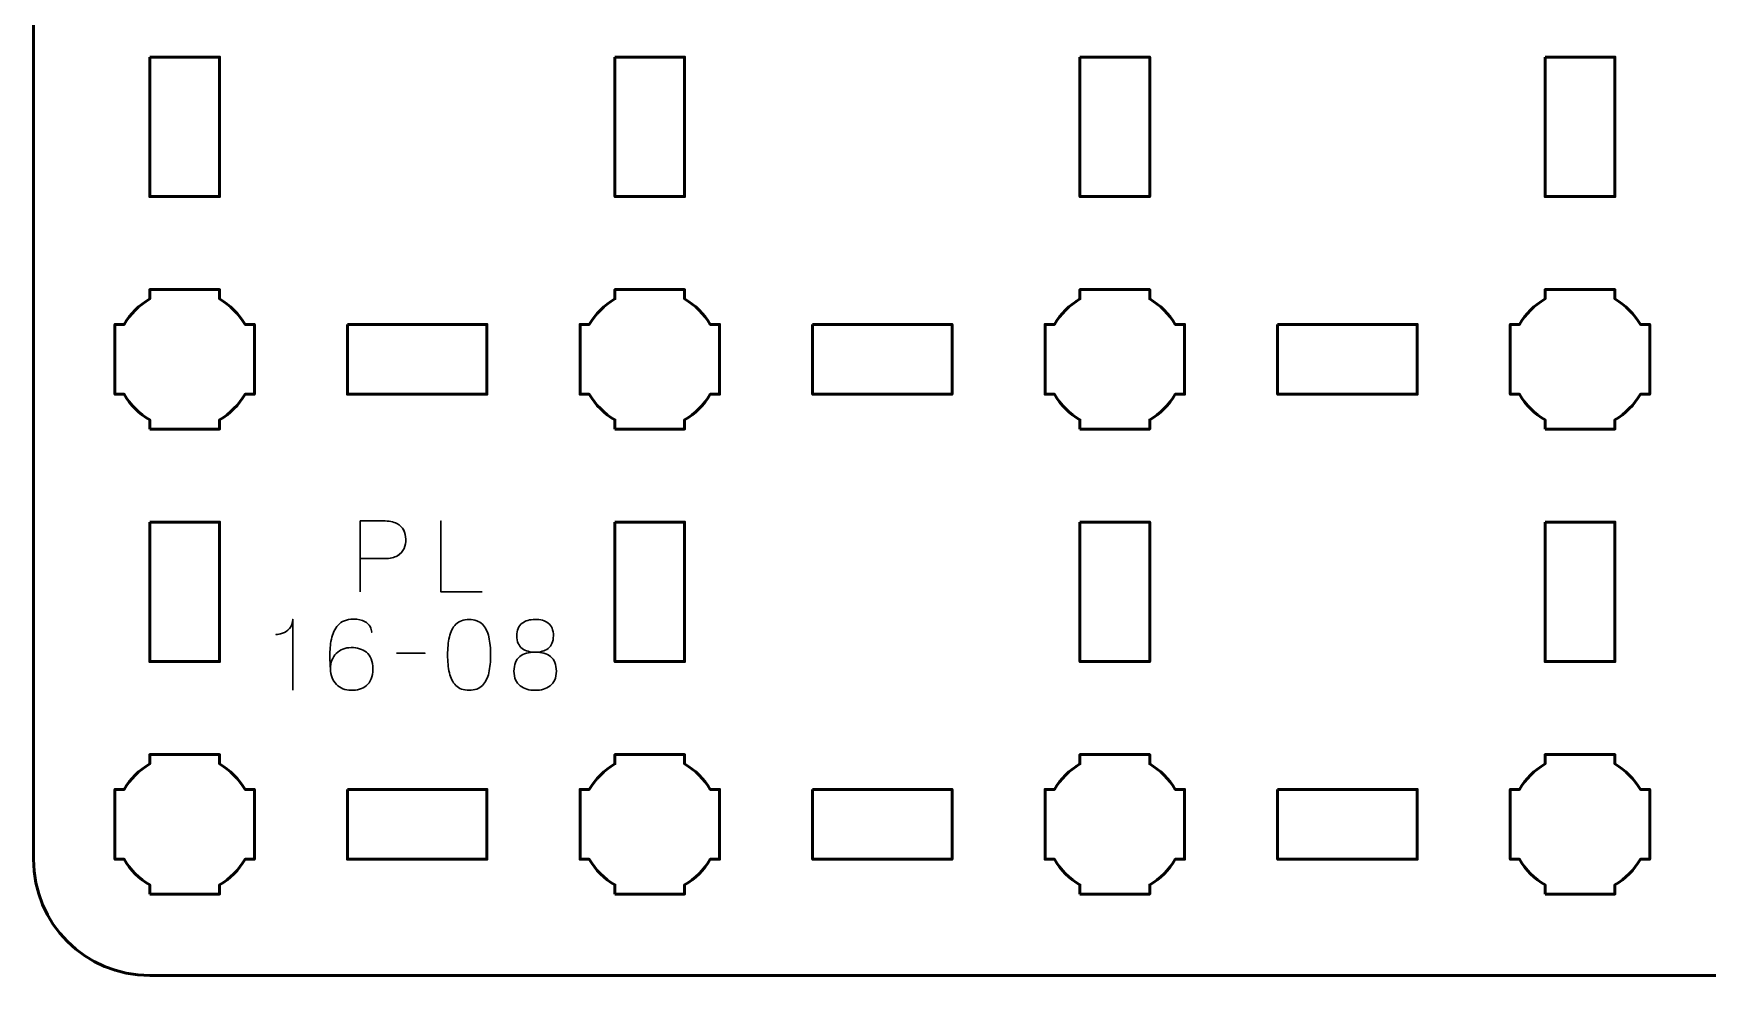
# Model space of a CAD drawing. Header units: centimetres. Extents: x -15.7 to 15.7, y -7.7 to 7.7.
# Drawn here: x -15.65 to -8.45, y -7.65 to -3.6 of the extents above; entities that cross this region are included whole.
import ezdxf

# ---------------------------------------------------------------- set-up
doc = ezdxf.new("R2010")
doc.units = ezdxf.units.CM
doc.header["$MEASUREMENT"] = 0
doc.layers.add('Layer 1', color=7, linetype='Continuous')

msp = doc.modelspace()

# ---------------------------------------------------------------- linework, layer by layer
at = {"layer": 'Layer 1', "lineweight": 53}
for points, knots in [([(-15.14993, 7.65004), (-15.14993, 7.65004), (15.14994, 7.65004), (15.14994, 7.65004), (15.14994, 7.65004), (15.42708, 7.65004), (15.65004, 7.42694), (15.65004, 7.14994), (15.65004, 7.14994), (15.65004, 7.14994), (15.65004, -7.14994), (15.65004, -7.14994), (15.65004, -7.14994), (15.65004, -7.42708), (15.42708, -7.65004), (15.14994, -7.65004), (15.14994, -7.65004), (15.14994, -7.65004), (-15.14993, -7.65004), (-15.14993, -7.65004), (-15.14993, -7.65004), (-15.42693, -7.65004), (-15.65003, -7.42708), (-15.65003, -7.14994), (-15.65003, -7.14994), (-15.65003, -7.14994), (-15.65003, 7.14994), (-15.65003, 7.14994), (-15.65003, 7.14994), (-15.65003, 7.42694), (-15.42693, 7.65004), (-15.14993, 7.65004)], [0, 0, 0, 0, 0.125, 0.125, 0.125, 0.125, 0.25, 0.25, 0.25, 0.25, 0.375, 0.375, 0.375, 0.375, 0.5, 0.5, 0.5, 0.5, 0.625, 0.625, 0.625, 0.625, 0.75, 0.75, 0.75, 0.75, 0.875, 0.875, 0.875, 0.875, 1, 1, 1, 1]), ([(-15.14993, -3.70002), (-15.14993, -3.70002), (-14.84993, -3.70002), (-14.84993, -3.70002), (-14.84993, -3.70002), (-14.84993, -3.70002), (-14.84993, -4.30003), (-14.84993, -4.30003), (-14.84993, -4.30003), (-14.84993, -4.30003), (-15.14993, -4.30003), (-15.14993, -4.30003), (-15.14993, -4.30003), (-15.14993, -4.30003), (-15.14993, -3.70002), (-15.14993, -3.70002)], [0, 0, 0, 0, 0.25, 0.25, 0.25, 0.25, 0.5, 0.5, 0.5, 0.5, 0.75, 0.75, 0.75, 0.75, 1, 1, 1, 1]), ([(-13.15, -3.70002), (-13.15, -3.70002), (-12.85, -3.70002), (-12.85, -3.70002), (-12.85, -3.70002), (-12.85, -3.70002), (-12.85, -4.30003), (-12.85, -4.30003), (-12.85, -4.30003), (-12.85, -4.30003), (-13.15, -4.30003), (-13.15, -4.30003), (-13.15, -4.30003), (-13.15, -4.30003), (-13.15, -3.70002), (-13.15, -3.70002)], [0, 0, 0, 0, 0.25, 0.25, 0.25, 0.25, 0.5, 0.5, 0.5, 0.5, 0.75, 0.75, 0.75, 0.75, 1, 1, 1, 1]), ([(-11.15007, -3.70002), (-11.15007, -3.70002), (-10.85006, -3.70002), (-10.85006, -3.70002), (-10.85006, -3.70002), (-10.85006, -3.70002), (-10.85006, -4.30003), (-10.85006, -4.30003), (-10.85006, -4.30003), (-10.85006, -4.30003), (-11.15007, -4.30003), (-11.15007, -4.30003), (-11.15007, -4.30003), (-11.15007, -4.30003), (-11.15007, -3.70002), (-11.15007, -3.70002)], [0, 0, 0, 0, 0.25, 0.25, 0.25, 0.25, 0.5, 0.5, 0.5, 0.5, 0.75, 0.75, 0.75, 0.75, 1, 1, 1, 1]), ([(-9.14996, -3.70002), (-9.14996, -3.70002), (-8.84995, -3.70002), (-8.84995, -3.70002), (-8.84995, -3.70002), (-8.84995, -3.70002), (-8.84995, -4.30003), (-8.84995, -4.30003), (-8.84995, -4.30003), (-8.84995, -4.30003), (-9.14996, -4.30003), (-9.14996, -4.30003), (-9.14996, -4.30003), (-9.14996, -4.30003), (-9.14996, -3.70002), (-9.14996, -3.70002)], [0, 0, 0, 0, 0.25, 0.25, 0.25, 0.25, 0.5, 0.5, 0.5, 0.5, 0.75, 0.75, 0.75, 0.75, 1, 1, 1, 1]), ([(-15.14993, -5.29994), (-15.14993, -5.29994), (-15.14993, -5.25983), (-15.14993, -5.25983), (-15.14993, -5.25983), (-15.19554, -5.23351), (-15.23347, -5.19548), (-15.25979, -5.15001), (-15.25979, -5.15001), (-15.25979, -5.15001), (-15.3, -5.15001), (-15.3, -5.15001), (-15.3, -5.15001), (-15.3, -5.15001), (-15.3, -4.99994), (-15.3, -4.99994), (-15.3, -4.99994), (-15.3, -4.99994), (-15.3, -4.85001), (-15.3, -4.85001), (-15.3, -4.85001), (-15.3, -4.85001), (-15.25979, -4.85001), (-15.25979, -4.85001), (-15.25979, -4.85001), (-15.23347, -4.80439), (-15.19554, -4.7665), (-15.14993, -4.74019), (-15.14993, -4.74019), (-15.14993, -4.74019), (-15.14993, -4.69993), (-15.14993, -4.69993), (-15.14993, -4.69993), (-15.14993, -4.69993), (-15, -4.69993), (-15, -4.69993), (-15, -4.69993), (-15, -4.69993), (-14.84993, -4.69993), (-14.84993, -4.69993), (-14.84993, -4.69993), (-14.84993, -4.69993), (-14.84993, -4.74019), (-14.84993, -4.74019), (-14.84993, -4.74019), (-14.80446, -4.7665), (-14.76643, -4.80439), (-14.74011, -4.85001), (-14.74011, -4.85001), (-14.74011, -4.85001), (-14.7, -4.85001), (-14.7, -4.85001), (-14.7, -4.85001), (-14.7, -4.85001), (-14.7, -4.99994), (-14.7, -4.99994), (-14.7, -4.99994), (-14.7, -4.99994), (-14.7, -5.15001), (-14.7, -5.15001), (-14.7, -5.15001), (-14.7, -5.15001), (-14.74011, -5.15001), (-14.74011, -5.15001), (-14.74011, -5.15001), (-14.76643, -5.19548), (-14.80446, -5.23351), (-14.84993, -5.25983), (-14.84993, -5.25983), (-14.84993, -5.25983), (-14.84993, -5.29994), (-14.84993, -5.29994), (-14.84993, -5.29994), (-14.84993, -5.29994), (-15, -5.29994), (-15, -5.29994), (-15, -5.29994), (-15, -5.29994), (-15.14993, -5.29994), (-15.14993, -5.29994)], [0, 0, 0, 0, 0.05, 0.05, 0.05, 0.05, 0.1, 0.1, 0.1, 0.1, 0.15, 0.15, 0.15, 0.15, 0.2, 0.2, 0.2, 0.2, 0.25, 0.25, 0.25, 0.25, 0.3, 0.3, 0.3, 0.3, 0.35, 0.35, 0.35, 0.35, 0.4, 0.4, 0.4, 0.4, 0.45, 0.45, 0.45, 0.45, 0.5, 0.5, 0.5, 0.5, 0.55, 0.55, 0.55, 0.55, 0.6, 0.6, 0.6, 0.6, 0.65, 0.65, 0.65, 0.65, 0.7, 0.7, 0.7, 0.7, 0.75, 0.75, 0.75, 0.75, 0.8, 0.8, 0.8, 0.8, 0.85, 0.85, 0.85, 0.85, 0.9, 0.9, 0.9, 0.9, 0.95, 0.95, 0.95, 0.95, 1, 1, 1, 1]), ([(-13.15, -5.29994), (-13.15, -5.29994), (-13.15, -5.25983), (-13.15, -5.25983), (-13.15, -5.25983), (-13.19547, -5.23351), (-13.2335, -5.19548), (-13.25982, -5.15001), (-13.25982, -5.15001), (-13.25982, -5.15001), (-13.29993, -5.15001), (-13.29993, -5.15001), (-13.29993, -5.15001), (-13.29993, -5.15001), (-13.29993, -4.99994), (-13.29993, -4.99994), (-13.29993, -4.99994), (-13.29993, -4.99994), (-13.29993, -4.85001), (-13.29993, -4.85001), (-13.29993, -4.85001), (-13.29993, -4.85001), (-13.25982, -4.85001), (-13.25982, -4.85001), (-13.25982, -4.85001), (-13.2335, -4.80439), (-13.19547, -4.7665), (-13.15, -4.74019), (-13.15, -4.74019), (-13.15, -4.74019), (-13.15, -4.69993), (-13.15, -4.69993), (-13.15, -4.69993), (-13.15, -4.69993), (-12.99993, -4.69993), (-12.99993, -4.69993), (-12.99993, -4.69993), (-12.99993, -4.69993), (-12.85, -4.69993), (-12.85, -4.69993), (-12.85, -4.69993), (-12.85, -4.69993), (-12.85, -4.74019), (-12.85, -4.74019), (-12.85, -4.74019), (-12.80452, -4.7665), (-12.76649, -4.80439), (-12.74018, -4.85001), (-12.74018, -4.85001), (-12.74018, -4.85001), (-12.69992, -4.85001), (-12.69992, -4.85001), (-12.69992, -4.85001), (-12.69992, -4.85001), (-12.69992, -4.99994), (-12.69992, -4.99994), (-12.69992, -4.99994), (-12.69992, -4.99994), (-12.69992, -5.15001), (-12.69992, -5.15001), (-12.69992, -5.15001), (-12.69992, -5.15001), (-12.74018, -5.15001), (-12.74018, -5.15001), (-12.74018, -5.15001), (-12.76649, -5.19548), (-12.80452, -5.23351), (-12.85, -5.25983), (-12.85, -5.25983), (-12.85, -5.25983), (-12.85, -5.29994), (-12.85, -5.29994), (-12.85, -5.29994), (-12.85, -5.29994), (-12.99993, -5.29994), (-12.99993, -5.29994), (-12.99993, -5.29994), (-12.99993, -5.29994), (-13.15, -5.29994), (-13.15, -5.29994)], [0, 0, 0, 0, 0.05, 0.05, 0.05, 0.05, 0.1, 0.1, 0.1, 0.1, 0.15, 0.15, 0.15, 0.15, 0.2, 0.2, 0.2, 0.2, 0.25, 0.25, 0.25, 0.25, 0.3, 0.3, 0.3, 0.3, 0.35, 0.35, 0.35, 0.35, 0.4, 0.4, 0.4, 0.4, 0.45, 0.45, 0.45, 0.45, 0.5, 0.5, 0.5, 0.5, 0.55, 0.55, 0.55, 0.55, 0.6, 0.6, 0.6, 0.6, 0.65, 0.65, 0.65, 0.65, 0.7, 0.7, 0.7, 0.7, 0.75, 0.75, 0.75, 0.75, 0.8, 0.8, 0.8, 0.8, 0.85, 0.85, 0.85, 0.85, 0.9, 0.9, 0.9, 0.9, 0.95, 0.95, 0.95, 0.95, 1, 1, 1, 1]), ([(-11.15007, -5.29994), (-11.15007, -5.29994), (-11.15007, -5.25983), (-11.15007, -5.25983), (-11.15007, -5.25983), (-11.19554, -5.23351), (-11.23343, -5.19548), (-11.25989, -5.15001), (-11.25989, -5.15001), (-11.25989, -5.15001), (-11.3, -5.15001), (-11.3, -5.15001), (-11.3, -5.15001), (-11.3, -5.15001), (-11.3, -4.99994), (-11.3, -4.99994), (-11.3, -4.99994), (-11.3, -4.99994), (-11.3, -4.85001), (-11.3, -4.85001), (-11.3, -4.85001), (-11.3, -4.85001), (-11.25989, -4.85001), (-11.25989, -4.85001), (-11.25989, -4.85001), (-11.23343, -4.80439), (-11.19554, -4.7665), (-11.15007, -4.74019), (-11.15007, -4.74019), (-11.15007, -4.74019), (-11.15007, -4.69993), (-11.15007, -4.69993), (-11.15007, -4.69993), (-11.15007, -4.69993), (-10.99999, -4.69993), (-10.99999, -4.69993), (-10.99999, -4.69993), (-10.99999, -4.69993), (-10.85006, -4.69993), (-10.85006, -4.69993), (-10.85006, -4.69993), (-10.85006, -4.69993), (-10.85006, -4.74019), (-10.85006, -4.74019), (-10.85006, -4.74019), (-10.80445, -4.7665), (-10.76653, -4.80439), (-10.74021, -4.85001), (-10.74021, -4.85001), (-10.74021, -4.85001), (-10.69999, -4.85001), (-10.69999, -4.85001), (-10.69999, -4.85001), (-10.69999, -4.85001), (-10.69999, -4.99994), (-10.69999, -4.99994), (-10.69999, -4.99994), (-10.69999, -4.99994), (-10.69999, -5.15001), (-10.69999, -5.15001), (-10.69999, -5.15001), (-10.69999, -5.15001), (-10.74021, -5.15001), (-10.74021, -5.15001), (-10.74021, -5.15001), (-10.76653, -5.19548), (-10.80445, -5.23351), (-10.85006, -5.25983), (-10.85006, -5.25983), (-10.85006, -5.25983), (-10.85006, -5.29994), (-10.85006, -5.29994), (-10.85006, -5.29994), (-10.85006, -5.29994), (-10.99999, -5.29994), (-10.99999, -5.29994), (-10.99999, -5.29994), (-10.99999, -5.29994), (-11.15007, -5.29994), (-11.15007, -5.29994)], [0, 0, 0, 0, 0.05, 0.05, 0.05, 0.05, 0.1, 0.1, 0.1, 0.1, 0.15, 0.15, 0.15, 0.15, 0.2, 0.2, 0.2, 0.2, 0.25, 0.25, 0.25, 0.25, 0.3, 0.3, 0.3, 0.3, 0.35, 0.35, 0.35, 0.35, 0.4, 0.4, 0.4, 0.4, 0.45, 0.45, 0.45, 0.45, 0.5, 0.5, 0.5, 0.5, 0.55, 0.55, 0.55, 0.55, 0.6, 0.6, 0.6, 0.6, 0.65, 0.65, 0.65, 0.65, 0.7, 0.7, 0.7, 0.7, 0.75, 0.75, 0.75, 0.75, 0.8, 0.8, 0.8, 0.8, 0.85, 0.85, 0.85, 0.85, 0.9, 0.9, 0.9, 0.9, 0.95, 0.95, 0.95, 0.95, 1, 1, 1, 1]), ([(-9.14996, -5.29994), (-9.14996, -5.29994), (-9.14996, -5.25983), (-9.14996, -5.25983), (-9.14996, -5.25983), (-9.19557, -5.23351), (-9.23346, -5.19548), (-9.25978, -5.15001), (-9.25978, -5.15001), (-9.25978, -5.15001), (-9.30003, -5.15001), (-9.30003, -5.15001), (-9.30003, -5.15001), (-9.30003, -5.15001), (-9.30003, -4.99994), (-9.30003, -4.99994), (-9.30003, -4.99994), (-9.30003, -4.99994), (-9.30003, -4.85001), (-9.30003, -4.85001), (-9.30003, -4.85001), (-9.30003, -4.85001), (-9.25978, -4.85001), (-9.25978, -4.85001), (-9.25978, -4.85001), (-9.23346, -4.80439), (-9.19557, -4.7665), (-9.14996, -4.74019), (-9.14996, -4.74019), (-9.14996, -4.74019), (-9.14996, -4.69993), (-9.14996, -4.69993), (-9.14996, -4.69993), (-9.14996, -4.69993), (-9.00003, -4.69993), (-9.00003, -4.69993), (-9.00003, -4.69993), (-9.00003, -4.69993), (-8.84995, -4.69993), (-8.84995, -4.69993), (-8.84995, -4.69993), (-8.84995, -4.69993), (-8.84995, -4.74019), (-8.84995, -4.74019), (-8.84995, -4.74019), (-8.80448, -4.7665), (-8.76645, -4.80439), (-8.74013, -4.85001), (-8.74013, -4.85001), (-8.74013, -4.85001), (-8.70002, -4.85001), (-8.70002, -4.85001), (-8.70002, -4.85001), (-8.70002, -4.85001), (-8.70002, -4.99994), (-8.70002, -4.99994), (-8.70002, -4.99994), (-8.70002, -4.99994), (-8.70002, -5.15001), (-8.70002, -5.15001), (-8.70002, -5.15001), (-8.70002, -5.15001), (-8.74013, -5.15001), (-8.74013, -5.15001), (-8.74013, -5.15001), (-8.76645, -5.19548), (-8.80448, -5.23351), (-8.84995, -5.25983), (-8.84995, -5.25983), (-8.84995, -5.25983), (-8.84995, -5.29994), (-8.84995, -5.29994), (-8.84995, -5.29994), (-8.84995, -5.29994), (-9.00003, -5.29994), (-9.00003, -5.29994), (-9.00003, -5.29994), (-9.00003, -5.29994), (-9.14996, -5.29994), (-9.14996, -5.29994)], [0, 0, 0, 0, 0.05, 0.05, 0.05, 0.05, 0.1, 0.1, 0.1, 0.1, 0.15, 0.15, 0.15, 0.15, 0.2, 0.2, 0.2, 0.2, 0.25, 0.25, 0.25, 0.25, 0.3, 0.3, 0.3, 0.3, 0.35, 0.35, 0.35, 0.35, 0.4, 0.4, 0.4, 0.4, 0.45, 0.45, 0.45, 0.45, 0.5, 0.5, 0.5, 0.5, 0.55, 0.55, 0.55, 0.55, 0.6, 0.6, 0.6, 0.6, 0.65, 0.65, 0.65, 0.65, 0.7, 0.7, 0.7, 0.7, 0.75, 0.75, 0.75, 0.75, 0.8, 0.8, 0.8, 0.8, 0.85, 0.85, 0.85, 0.85, 0.9, 0.9, 0.9, 0.9, 0.95, 0.95, 0.95, 0.95, 1, 1, 1, 1]), ([(-14.29998, -4.85001), (-14.29998, -4.85001), (-13.69998, -4.85001), (-13.69998, -4.85001), (-13.69998, -4.85001), (-13.69998, -4.85001), (-13.69998, -5.15001), (-13.69998, -5.15001), (-13.69998, -5.15001), (-13.69998, -5.15001), (-14.29998, -5.15001), (-14.29998, -5.15001), (-14.29998, -5.15001), (-14.29998, -5.15001), (-14.29998, -4.85001), (-14.29998, -4.85001)], [0, 0, 0, 0, 0.25, 0.25, 0.25, 0.25, 0.5, 0.5, 0.5, 0.5, 0.75, 0.75, 0.75, 0.75, 1, 1, 1, 1]), ([(-12.30002, -4.85001), (-12.30002, -4.85001), (-11.70001, -4.85001), (-11.70001, -4.85001), (-11.70001, -4.85001), (-11.70001, -4.85001), (-11.70001, -5.15001), (-11.70001, -5.15001), (-11.70001, -5.15001), (-11.70001, -5.15001), (-12.30002, -5.15001), (-12.30002, -5.15001), (-12.30002, -5.15001), (-12.30002, -5.15001), (-12.30002, -4.85001), (-12.30002, -4.85001)], [0, 0, 0, 0, 0.25, 0.25, 0.25, 0.25, 0.5, 0.5, 0.5, 0.5, 0.75, 0.75, 0.75, 0.75, 1, 1, 1, 1]), ([(-10.29994, -4.85001), (-10.29994, -4.85001), (-9.69994, -4.85001), (-9.69994, -4.85001), (-9.69994, -4.85001), (-9.69994, -4.85001), (-9.69994, -5.15001), (-9.69994, -5.15001), (-9.69994, -5.15001), (-9.69994, -5.15001), (-10.29994, -5.15001), (-10.29994, -5.15001), (-10.29994, -5.15001), (-10.29994, -5.15001), (-10.29994, -4.85001), (-10.29994, -4.85001)], [0, 0, 0, 0, 0.25, 0.25, 0.25, 0.25, 0.5, 0.5, 0.5, 0.5, 0.75, 0.75, 0.75, 0.75, 1, 1, 1, 1]), ([(-15.14993, -5.69999), (-15.14993, -5.69999), (-14.84993, -5.69999), (-14.84993, -5.69999), (-14.84993, -5.69999), (-14.84993, -5.69999), (-14.84993, -6.29999), (-14.84993, -6.29999), (-14.84993, -6.29999), (-14.84993, -6.29999), (-15.14993, -6.29999), (-15.14993, -6.29999), (-15.14993, -6.29999), (-15.14993, -6.29999), (-15.14993, -5.69999), (-15.14993, -5.69999)], [0, 0, 0, 0, 0.25, 0.25, 0.25, 0.25, 0.5, 0.5, 0.5, 0.5, 0.75, 0.75, 0.75, 0.75, 1, 1, 1, 1]), ([(-13.15, -5.69999), (-13.15, -5.69999), (-12.85, -5.69999), (-12.85, -5.69999), (-12.85, -5.69999), (-12.85, -5.69999), (-12.85, -6.29999), (-12.85, -6.29999), (-12.85, -6.29999), (-12.85, -6.29999), (-13.15, -6.29999), (-13.15, -6.29999), (-13.15, -6.29999), (-13.15, -6.29999), (-13.15, -5.69999), (-13.15, -5.69999)], [0, 0, 0, 0, 0.25, 0.25, 0.25, 0.25, 0.5, 0.5, 0.5, 0.5, 0.75, 0.75, 0.75, 0.75, 1, 1, 1, 1]), ([(-11.15007, -5.69999), (-11.15007, -5.69999), (-10.85006, -5.69999), (-10.85006, -5.69999), (-10.85006, -5.69999), (-10.85006, -5.69999), (-10.85006, -6.29999), (-10.85006, -6.29999), (-10.85006, -6.29999), (-10.85006, -6.29999), (-11.15007, -6.29999), (-11.15007, -6.29999), (-11.15007, -6.29999), (-11.15007, -6.29999), (-11.15007, -5.69999), (-11.15007, -5.69999)], [0, 0, 0, 0, 0.25, 0.25, 0.25, 0.25, 0.5, 0.5, 0.5, 0.5, 0.75, 0.75, 0.75, 0.75, 1, 1, 1, 1]), ([(-9.14996, -5.69999), (-9.14996, -5.69999), (-8.84995, -5.69999), (-8.84995, -5.69999), (-8.84995, -5.69999), (-8.84995, -5.69999), (-8.84995, -6.29999), (-8.84995, -6.29999), (-8.84995, -6.29999), (-8.84995, -6.29999), (-9.14996, -6.29999), (-9.14996, -6.29999), (-9.14996, -6.29999), (-9.14996, -6.29999), (-9.14996, -5.69999), (-9.14996, -5.69999)], [0, 0, 0, 0, 0.25, 0.25, 0.25, 0.25, 0.5, 0.5, 0.5, 0.5, 0.75, 0.75, 0.75, 0.75, 1, 1, 1, 1]), ([(-15.14993, -7.30001), (-15.14993, -7.30001), (-15.14993, -7.2598), (-15.14993, -7.2598), (-15.14993, -7.2598), (-15.19554, -7.23344), (-15.23347, -7.19556), (-15.25979, -7.14994), (-15.25979, -7.14994), (-15.25979, -7.14994), (-15.3, -7.14994), (-15.3, -7.14994), (-15.3, -7.14994), (-15.3, -7.14994), (-15.3, -7.00001), (-15.3, -7.00001), (-15.3, -7.00001), (-15.3, -7.00001), (-15.3, -6.84994), (-15.3, -6.84994), (-15.3, -6.84994), (-15.3, -6.84994), (-15.25979, -6.84994), (-15.25979, -6.84994), (-15.25979, -6.84994), (-15.23347, -6.80447), (-15.19554, -6.76644), (-15.14993, -6.74012), (-15.14993, -6.74012), (-15.14993, -6.74012), (-15.14993, -6.70001), (-15.14993, -6.70001), (-15.14993, -6.70001), (-15.14993, -6.70001), (-15, -6.70001), (-15, -6.70001), (-15, -6.70001), (-15, -6.70001), (-14.84993, -6.70001), (-14.84993, -6.70001), (-14.84993, -6.70001), (-14.84993, -6.70001), (-14.84993, -6.74012), (-14.84993, -6.74012), (-14.84993, -6.74012), (-14.80446, -6.76644), (-14.76643, -6.80447), (-14.74011, -6.84994), (-14.74011, -6.84994), (-14.74011, -6.84994), (-14.7, -6.84994), (-14.7, -6.84994), (-14.7, -6.84994), (-14.7, -6.84994), (-14.7, -7.00001), (-14.7, -7.00001), (-14.7, -7.00001), (-14.7, -7.00001), (-14.7, -7.14994), (-14.7, -7.14994), (-14.7, -7.14994), (-14.7, -7.14994), (-14.74011, -7.14994), (-14.74011, -7.14994), (-14.74011, -7.14994), (-14.76643, -7.19556), (-14.80446, -7.23344), (-14.84993, -7.2598), (-14.84993, -7.2598), (-14.84993, -7.2598), (-14.84993, -7.30001), (-14.84993, -7.30001), (-14.84993, -7.30001), (-14.84993, -7.30001), (-15, -7.30001), (-15, -7.30001), (-15, -7.30001), (-15, -7.30001), (-15.14993, -7.30001), (-15.14993, -7.30001)], [0, 0, 0, 0, 0.05, 0.05, 0.05, 0.05, 0.1, 0.1, 0.1, 0.1, 0.15, 0.15, 0.15, 0.15, 0.2, 0.2, 0.2, 0.2, 0.25, 0.25, 0.25, 0.25, 0.3, 0.3, 0.3, 0.3, 0.35, 0.35, 0.35, 0.35, 0.4, 0.4, 0.4, 0.4, 0.45, 0.45, 0.45, 0.45, 0.5, 0.5, 0.5, 0.5, 0.55, 0.55, 0.55, 0.55, 0.6, 0.6, 0.6, 0.6, 0.65, 0.65, 0.65, 0.65, 0.7, 0.7, 0.7, 0.7, 0.75, 0.75, 0.75, 0.75, 0.8, 0.8, 0.8, 0.8, 0.85, 0.85, 0.85, 0.85, 0.9, 0.9, 0.9, 0.9, 0.95, 0.95, 0.95, 0.95, 1, 1, 1, 1]), ([(-13.15, -7.30001), (-13.15, -7.30001), (-13.15, -7.2598), (-13.15, -7.2598), (-13.15, -7.2598), (-13.19547, -7.23344), (-13.2335, -7.19556), (-13.25982, -7.14994), (-13.25982, -7.14994), (-13.25982, -7.14994), (-13.29993, -7.14994), (-13.29993, -7.14994), (-13.29993, -7.14994), (-13.29993, -7.14994), (-13.29993, -7.00001), (-13.29993, -7.00001), (-13.29993, -7.00001), (-13.29993, -7.00001), (-13.29993, -6.84994), (-13.29993, -6.84994), (-13.29993, -6.84994), (-13.29993, -6.84994), (-13.25982, -6.84994), (-13.25982, -6.84994), (-13.25982, -6.84994), (-13.2335, -6.80447), (-13.19547, -6.76644), (-13.15, -6.74012), (-13.15, -6.74012), (-13.15, -6.74012), (-13.15, -6.70001), (-13.15, -6.70001), (-13.15, -6.70001), (-13.15, -6.70001), (-12.99993, -6.70001), (-12.99993, -6.70001), (-12.99993, -6.70001), (-12.99993, -6.70001), (-12.85, -6.70001), (-12.85, -6.70001), (-12.85, -6.70001), (-12.85, -6.70001), (-12.85, -6.74012), (-12.85, -6.74012), (-12.85, -6.74012), (-12.80452, -6.76644), (-12.76649, -6.80447), (-12.74018, -6.84994), (-12.74018, -6.84994), (-12.74018, -6.84994), (-12.69992, -6.84994), (-12.69992, -6.84994), (-12.69992, -6.84994), (-12.69992, -6.84994), (-12.69992, -7.00001), (-12.69992, -7.00001), (-12.69992, -7.00001), (-12.69992, -7.00001), (-12.69992, -7.14994), (-12.69992, -7.14994), (-12.69992, -7.14994), (-12.69992, -7.14994), (-12.74018, -7.14994), (-12.74018, -7.14994), (-12.74018, -7.14994), (-12.76649, -7.19556), (-12.80452, -7.23344), (-12.85, -7.2598), (-12.85, -7.2598), (-12.85, -7.2598), (-12.85, -7.30001), (-12.85, -7.30001), (-12.85, -7.30001), (-12.85, -7.30001), (-12.99993, -7.30001), (-12.99993, -7.30001), (-12.99993, -7.30001), (-12.99993, -7.30001), (-13.15, -7.30001), (-13.15, -7.30001)], [0, 0, 0, 0, 0.05, 0.05, 0.05, 0.05, 0.1, 0.1, 0.1, 0.1, 0.15, 0.15, 0.15, 0.15, 0.2, 0.2, 0.2, 0.2, 0.25, 0.25, 0.25, 0.25, 0.3, 0.3, 0.3, 0.3, 0.35, 0.35, 0.35, 0.35, 0.4, 0.4, 0.4, 0.4, 0.45, 0.45, 0.45, 0.45, 0.5, 0.5, 0.5, 0.5, 0.55, 0.55, 0.55, 0.55, 0.6, 0.6, 0.6, 0.6, 0.65, 0.65, 0.65, 0.65, 0.7, 0.7, 0.7, 0.7, 0.75, 0.75, 0.75, 0.75, 0.8, 0.8, 0.8, 0.8, 0.85, 0.85, 0.85, 0.85, 0.9, 0.9, 0.9, 0.9, 0.95, 0.95, 0.95, 0.95, 1, 1, 1, 1]), ([(-11.15007, -7.30001), (-11.15007, -7.30001), (-11.15007, -7.2598), (-11.15007, -7.2598), (-11.15007, -7.2598), (-11.19554, -7.23344), (-11.23343, -7.19556), (-11.25989, -7.14994), (-11.25989, -7.14994), (-11.25989, -7.14994), (-11.3, -7.14994), (-11.3, -7.14994), (-11.3, -7.14994), (-11.3, -7.14994), (-11.3, -7.00001), (-11.3, -7.00001), (-11.3, -7.00001), (-11.3, -7.00001), (-11.3, -6.84994), (-11.3, -6.84994), (-11.3, -6.84994), (-11.3, -6.84994), (-11.25989, -6.84994), (-11.25989, -6.84994), (-11.25989, -6.84994), (-11.23343, -6.80447), (-11.19554, -6.76644), (-11.15007, -6.74012), (-11.15007, -6.74012), (-11.15007, -6.74012), (-11.15007, -6.70001), (-11.15007, -6.70001), (-11.15007, -6.70001), (-11.15007, -6.70001), (-10.99999, -6.70001), (-10.99999, -6.70001), (-10.99999, -6.70001), (-10.99999, -6.70001), (-10.85006, -6.70001), (-10.85006, -6.70001), (-10.85006, -6.70001), (-10.85006, -6.70001), (-10.85006, -6.74012), (-10.85006, -6.74012), (-10.85006, -6.74012), (-10.80445, -6.76644), (-10.76653, -6.80447), (-10.74021, -6.84994), (-10.74021, -6.84994), (-10.74021, -6.84994), (-10.69999, -6.84994), (-10.69999, -6.84994), (-10.69999, -6.84994), (-10.69999, -6.84994), (-10.69999, -7.00001), (-10.69999, -7.00001), (-10.69999, -7.00001), (-10.69999, -7.00001), (-10.69999, -7.14994), (-10.69999, -7.14994), (-10.69999, -7.14994), (-10.69999, -7.14994), (-10.74021, -7.14994), (-10.74021, -7.14994), (-10.74021, -7.14994), (-10.76653, -7.19556), (-10.80445, -7.23344), (-10.85006, -7.2598), (-10.85006, -7.2598), (-10.85006, -7.2598), (-10.85006, -7.30001), (-10.85006, -7.30001), (-10.85006, -7.30001), (-10.85006, -7.30001), (-10.99999, -7.30001), (-10.99999, -7.30001), (-10.99999, -7.30001), (-10.99999, -7.30001), (-11.15007, -7.30001), (-11.15007, -7.30001)], [0, 0, 0, 0, 0.05, 0.05, 0.05, 0.05, 0.1, 0.1, 0.1, 0.1, 0.15, 0.15, 0.15, 0.15, 0.2, 0.2, 0.2, 0.2, 0.25, 0.25, 0.25, 0.25, 0.3, 0.3, 0.3, 0.3, 0.35, 0.35, 0.35, 0.35, 0.4, 0.4, 0.4, 0.4, 0.45, 0.45, 0.45, 0.45, 0.5, 0.5, 0.5, 0.5, 0.55, 0.55, 0.55, 0.55, 0.6, 0.6, 0.6, 0.6, 0.65, 0.65, 0.65, 0.65, 0.7, 0.7, 0.7, 0.7, 0.75, 0.75, 0.75, 0.75, 0.8, 0.8, 0.8, 0.8, 0.85, 0.85, 0.85, 0.85, 0.9, 0.9, 0.9, 0.9, 0.95, 0.95, 0.95, 0.95, 1, 1, 1, 1]), ([(-9.14996, -7.30001), (-9.14996, -7.30001), (-9.14996, -7.2598), (-9.14996, -7.2598), (-9.14996, -7.2598), (-9.19557, -7.23344), (-9.23346, -7.19556), (-9.25978, -7.14994), (-9.25978, -7.14994), (-9.25978, -7.14994), (-9.30003, -7.14994), (-9.30003, -7.14994), (-9.30003, -7.14994), (-9.30003, -7.14994), (-9.30003, -7.00001), (-9.30003, -7.00001), (-9.30003, -7.00001), (-9.30003, -7.00001), (-9.30003, -6.84994), (-9.30003, -6.84994), (-9.30003, -6.84994), (-9.30003, -6.84994), (-9.25978, -6.84994), (-9.25978, -6.84994), (-9.25978, -6.84994), (-9.23346, -6.80447), (-9.19557, -6.76644), (-9.14996, -6.74012), (-9.14996, -6.74012), (-9.14996, -6.74012), (-9.14996, -6.70001), (-9.14996, -6.70001), (-9.14996, -6.70001), (-9.14996, -6.70001), (-9.00003, -6.70001), (-9.00003, -6.70001), (-9.00003, -6.70001), (-9.00003, -6.70001), (-8.84995, -6.70001), (-8.84995, -6.70001), (-8.84995, -6.70001), (-8.84995, -6.70001), (-8.84995, -6.74012), (-8.84995, -6.74012), (-8.84995, -6.74012), (-8.80448, -6.76644), (-8.76645, -6.80447), (-8.74013, -6.84994), (-8.74013, -6.84994), (-8.74013, -6.84994), (-8.70002, -6.84994), (-8.70002, -6.84994), (-8.70002, -6.84994), (-8.70002, -6.84994), (-8.70002, -7.00001), (-8.70002, -7.00001), (-8.70002, -7.00001), (-8.70002, -7.00001), (-8.70002, -7.14994), (-8.70002, -7.14994), (-8.70002, -7.14994), (-8.70002, -7.14994), (-8.74013, -7.14994), (-8.74013, -7.14994), (-8.74013, -7.14994), (-8.76645, -7.19556), (-8.80448, -7.23344), (-8.84995, -7.2598), (-8.84995, -7.2598), (-8.84995, -7.2598), (-8.84995, -7.30001), (-8.84995, -7.30001), (-8.84995, -7.30001), (-8.84995, -7.30001), (-9.00003, -7.30001), (-9.00003, -7.30001), (-9.00003, -7.30001), (-9.00003, -7.30001), (-9.14996, -7.30001), (-9.14996, -7.30001)], [0, 0, 0, 0, 0.05, 0.05, 0.05, 0.05, 0.1, 0.1, 0.1, 0.1, 0.15, 0.15, 0.15, 0.15, 0.2, 0.2, 0.2, 0.2, 0.25, 0.25, 0.25, 0.25, 0.3, 0.3, 0.3, 0.3, 0.35, 0.35, 0.35, 0.35, 0.4, 0.4, 0.4, 0.4, 0.45, 0.45, 0.45, 0.45, 0.5, 0.5, 0.5, 0.5, 0.55, 0.55, 0.55, 0.55, 0.6, 0.6, 0.6, 0.6, 0.65, 0.65, 0.65, 0.65, 0.7, 0.7, 0.7, 0.7, 0.75, 0.75, 0.75, 0.75, 0.8, 0.8, 0.8, 0.8, 0.85, 0.85, 0.85, 0.85, 0.9, 0.9, 0.9, 0.9, 0.95, 0.95, 0.95, 0.95, 1, 1, 1, 1]), ([(-14.29998, -6.84994), (-14.29998, -6.84994), (-13.69998, -6.84994), (-13.69998, -6.84994), (-13.69998, -6.84994), (-13.69998, -6.84994), (-13.69998, -7.14994), (-13.69998, -7.14994), (-13.69998, -7.14994), (-13.69998, -7.14994), (-14.29998, -7.14994), (-14.29998, -7.14994), (-14.29998, -7.14994), (-14.29998, -7.14994), (-14.29998, -6.84994), (-14.29998, -6.84994)], [0, 0, 0, 0, 0.25, 0.25, 0.25, 0.25, 0.5, 0.5, 0.5, 0.5, 0.75, 0.75, 0.75, 0.75, 1, 1, 1, 1]), ([(-12.30002, -6.84994), (-12.30002, -6.84994), (-11.70001, -6.84994), (-11.70001, -6.84994), (-11.70001, -6.84994), (-11.70001, -6.84994), (-11.70001, -7.14994), (-11.70001, -7.14994), (-11.70001, -7.14994), (-11.70001, -7.14994), (-12.30002, -7.14994), (-12.30002, -7.14994), (-12.30002, -7.14994), (-12.30002, -7.14994), (-12.30002, -6.84994), (-12.30002, -6.84994)], [0, 0, 0, 0, 0.25, 0.25, 0.25, 0.25, 0.5, 0.5, 0.5, 0.5, 0.75, 0.75, 0.75, 0.75, 1, 1, 1, 1]), ([(-10.29994, -6.84994), (-10.29994, -6.84994), (-9.69994, -6.84994), (-9.69994, -6.84994), (-9.69994, -6.84994), (-9.69994, -6.84994), (-9.69994, -7.14994), (-9.69994, -7.14994), (-9.69994, -7.14994), (-9.69994, -7.14994), (-10.29994, -7.14994), (-10.29994, -7.14994), (-10.29994, -7.14994), (-10.29994, -7.14994), (-10.29994, -6.84994), (-10.29994, -6.84994)], [0, 0, 0, 0, 0.25, 0.25, 0.25, 0.25, 0.5, 0.5, 0.5, 0.5, 0.75, 0.75, 0.75, 0.75, 1, 1, 1, 1])]:
    msp.add_open_spline(points, degree=3, knots=knots, dxfattribs=at)
at = {"layer": 'Layer 1', "color": 40, "lineweight": 30}
for points, knots in [([(-14.24456, -5.99999), (-14.24456, -5.99999), (-14.24456, -5.69473), (-14.24456, -5.69473), (-14.24456, -5.69473), (-14.24456, -5.69473), (-14.14727, -5.69473), (-14.14727, -5.69473), (-14.14727, -5.69473), (-14.12165, -5.69501), (-14.10165, -5.69875), (-14.08747, -5.70592), (-14.08747, -5.70592), (-14.07357, -5.71322), (-14.06376, -5.72271), (-14.05812, -5.73456), (-14.05812, -5.73456), (-14.05262, -5.74641), (-14.04958, -5.75922), (-14.04902, -5.77301), (-14.04902, -5.77301), (-14.04835, -5.78705), (-14.05068, -5.80042), (-14.05618, -5.81312), (-14.05618, -5.81312), (-14.06172, -5.82579), (-14.07121, -5.83627), (-14.08444, -5.84438), (-14.08444, -5.84438), (-14.09795, -5.85253), (-14.11615, -5.85666), (-14.13929, -5.85694), (-14.13929, -5.85694), (-14.13929, -5.85694), (-14.24456, -5.85694), (-14.24456, -5.85694), (-14.24456, -5.85694), (-14.24456, -5.85694), (-14.13929, -5.85694), (-14.13929, -5.85694), (-14.13929, -5.85694), (-14.11654, -5.85666), (-14.09851, -5.85253), (-14.085, -5.84438), (-14.085, -5.84438), (-14.07163, -5.83627), (-14.0621, -5.82579), (-14.05646, -5.81312), (-14.05646, -5.81312), (-14.05096, -5.80042), (-14.04849, -5.78705), (-14.04902, -5.77301), (-14.04902, -5.77301), (-14.04958, -5.75922), (-14.05262, -5.74641), (-14.05826, -5.73456), (-14.05826, -5.73456), (-14.06405, -5.72271), (-14.07396, -5.71322), (-14.08789, -5.70592), (-14.08789, -5.70592), (-14.10207, -5.69875), (-14.12194, -5.69501), (-14.14727, -5.69473), (-14.14727, -5.69473), (-14.14727, -5.69473), (-14.24456, -5.69473), (-14.24456, -5.69473), (-14.24456, -5.69473), (-14.24456, -5.69473), (-14.24456, -5.99999), (-14.24456, -5.99999)], [0, 0, 0, 0, 0.0555556, 0.0555556, 0.0555556, 0.0555556, 0.1111111, 0.1111111, 0.1111111, 0.1111111, 0.1666667, 0.1666667, 0.1666667, 0.1666667, 0.2222222, 0.2222222, 0.2222222, 0.2222222, 0.2777778, 0.2777778, 0.2777778, 0.2777778, 0.3333333, 0.3333333, 0.3333333, 0.3333333, 0.3888889, 0.3888889, 0.3888889, 0.3888889, 0.4444444, 0.4444444, 0.4444444, 0.4444444, 0.5, 0.5, 0.5, 0.5, 0.5555556, 0.5555556, 0.5555556, 0.5555556, 0.6111111, 0.6111111, 0.6111111, 0.6111111, 0.6666667, 0.6666667, 0.6666667, 0.6666667, 0.7222222, 0.7222222, 0.7222222, 0.7222222, 0.7777778, 0.7777778, 0.7777778, 0.7777778, 0.8333333, 0.8333333, 0.8333333, 0.8333333, 0.8888889, 0.8888889, 0.8888889, 0.8888889, 0.9444444, 0.9444444, 0.9444444, 0.9444444, 1, 1, 1, 1]), ([(-13.71995, -5.99999), (-13.71995, -5.99999), (-13.89813, -5.99999), (-13.89813, -5.99999), (-13.89813, -5.99999), (-13.89813, -5.99999), (-13.89813, -5.69473), (-13.89813, -5.69473), (-13.89813, -5.69473), (-13.89813, -5.69473), (-13.89813, -5.99999), (-13.89813, -5.99999), (-13.89813, -5.99999), (-13.89813, -5.99999), (-13.71995, -5.99999), (-13.71995, -5.99999)], [0, 0, 0, 0, 0.25, 0.25, 0.25, 0.25, 0.5, 0.5, 0.5, 0.5, 0.75, 0.75, 0.75, 0.75, 1, 1, 1, 1]), ([(-14.53546, -6.42332), (-14.53546, -6.42332), (-14.53546, -6.11807), (-14.53546, -6.11807), (-14.53546, -6.11807), (-14.53603, -6.13532), (-14.54058, -6.14865), (-14.5494, -6.15804), (-14.5494, -6.15804), (-14.55822, -6.16756), (-14.56827, -6.17416), (-14.57931, -6.1779), (-14.57931, -6.1779), (-14.5906, -6.18174), (-14.59995, -6.18382), (-14.60739, -6.18407), (-14.60739, -6.18407), (-14.59995, -6.18382), (-14.5906, -6.18174), (-14.57931, -6.1779), (-14.57931, -6.1779), (-14.56827, -6.17416), (-14.55822, -6.16756), (-14.5494, -6.15804), (-14.5494, -6.15804), (-14.54058, -6.14865), (-14.53603, -6.13532), (-14.53546, -6.11807), (-14.53546, -6.11807), (-14.53546, -6.11807), (-14.53546, -6.42332), (-14.53546, -6.42332)], [0, 0, 0, 0, 0.125, 0.125, 0.125, 0.125, 0.25, 0.25, 0.25, 0.25, 0.375, 0.375, 0.375, 0.375, 0.5, 0.5, 0.5, 0.5, 0.625, 0.625, 0.625, 0.625, 0.75, 0.75, 0.75, 0.75, 0.875, 0.875, 0.875, 0.875, 1, 1, 1, 1]), ([(-14.37343, -6.33139), (-14.37301, -6.3037), (-14.36447, -6.28151), (-14.34778, -6.26496), (-14.34778, -6.26496), (-14.33124, -6.24845), (-14.3099, -6.24002), (-14.28372, -6.23963), (-14.28372, -6.23963), (-14.25751, -6.23921), (-14.23546, -6.24595), (-14.21782, -6.26002), (-14.21782, -6.26002), (-14.20032, -6.27406), (-14.19126, -6.29791), (-14.19055, -6.33139), (-14.19055, -6.33139), (-14.19126, -6.36515), (-14.20032, -6.389), (-14.21782, -6.40304), (-14.21782, -6.40304), (-14.23546, -6.41697), (-14.25751, -6.42371), (-14.28372, -6.42332), (-14.28372, -6.42332), (-14.3099, -6.42304), (-14.33096, -6.41461), (-14.34711, -6.3981), (-14.34711, -6.3981), (-14.36348, -6.38156), (-14.3723, -6.35937), (-14.37343, -6.33139), (-14.37343, -6.33139), (-14.37438, -6.31707), (-14.37495, -6.29819), (-14.37534, -6.27477), (-14.37534, -6.27477), (-14.3759, -6.25145), (-14.37382, -6.22778), (-14.36916, -6.20379), (-14.36916, -6.20379), (-14.36461, -6.1798), (-14.35509, -6.15955), (-14.34048, -6.14301), (-14.34048, -6.14301), (-14.32602, -6.1265), (-14.30411, -6.11792), (-14.27476, -6.11725), (-14.27476, -6.11725), (-14.25366, -6.11768), (-14.2374, -6.12096), (-14.22611, -6.12717), (-14.22611, -6.12717), (-14.21482, -6.13352), (-14.2071, -6.14096), (-14.20269, -6.1495), (-14.20269, -6.1495), (-14.19842, -6.15818), (-14.19591, -6.16618), (-14.19524, -6.17359), (-14.19524, -6.17359), (-14.19591, -6.16618), (-14.19842, -6.15818), (-14.20269, -6.1495), (-14.20269, -6.1495), (-14.2071, -6.14096), (-14.21482, -6.13352), (-14.22611, -6.12717), (-14.22611, -6.12717), (-14.2374, -6.12096), (-14.25366, -6.11768), (-14.27476, -6.11725), (-14.27476, -6.11725), (-14.30411, -6.11792), (-14.32602, -6.1265), (-14.34048, -6.14301), (-14.34048, -6.14301), (-14.35509, -6.15955), (-14.36461, -6.1798), (-14.36916, -6.20379), (-14.36916, -6.20379), (-14.37382, -6.22778), (-14.3759, -6.25145), (-14.37534, -6.27477), (-14.37534, -6.27477), (-14.37495, -6.29819), (-14.37438, -6.31707), (-14.37343, -6.33139), (-14.37343, -6.33139), (-14.3723, -6.35937), (-14.36348, -6.38156), (-14.34711, -6.3981), (-14.34711, -6.3981), (-14.33096, -6.41461), (-14.3099, -6.42304), (-14.28372, -6.42332), (-14.28372, -6.42332), (-14.25751, -6.42371), (-14.23546, -6.41697), (-14.21782, -6.40304), (-14.21782, -6.40304), (-14.20032, -6.389), (-14.19126, -6.36515), (-14.19055, -6.33139), (-14.19055, -6.33139), (-14.19126, -6.29791), (-14.20032, -6.27406), (-14.21782, -6.26002), (-14.21782, -6.26002), (-14.23546, -6.24595), (-14.25751, -6.23921), (-14.28372, -6.23963), (-14.28372, -6.23963), (-14.3099, -6.24002), (-14.33124, -6.24845), (-14.34778, -6.26496), (-14.34778, -6.26496), (-14.36447, -6.28151), (-14.37301, -6.3037), (-14.37343, -6.33139)], [0, 0, 0, 0, 0.0333333, 0.0333333, 0.0333333, 0.0333333, 0.0666667, 0.0666667, 0.0666667, 0.0666667, 0.1, 0.1, 0.1, 0.1, 0.1333333, 0.1333333, 0.1333333, 0.1333333, 0.1666667, 0.1666667, 0.1666667, 0.1666667, 0.2, 0.2, 0.2, 0.2, 0.2333333, 0.2333333, 0.2333333, 0.2333333, 0.2666667, 0.2666667, 0.2666667, 0.2666667, 0.3, 0.3, 0.3, 0.3, 0.3333333, 0.3333333, 0.3333333, 0.3333333, 0.3666667, 0.3666667, 0.3666667, 0.3666667, 0.4, 0.4, 0.4, 0.4, 0.4333333, 0.4333333, 0.4333333, 0.4333333, 0.4666667, 0.4666667, 0.4666667, 0.4666667, 0.5, 0.5, 0.5, 0.5, 0.5333333, 0.5333333, 0.5333333, 0.5333333, 0.5666667, 0.5666667, 0.5666667, 0.5666667, 0.6, 0.6, 0.6, 0.6, 0.6333333, 0.6333333, 0.6333333, 0.6333333, 0.6666667, 0.6666667, 0.6666667, 0.6666667, 0.7, 0.7, 0.7, 0.7, 0.7333333, 0.7333333, 0.7333333, 0.7333333, 0.7666667, 0.7666667, 0.7666667, 0.7666667, 0.8, 0.8, 0.8, 0.8, 0.8333333, 0.8333333, 0.8333333, 0.8333333, 0.8666667, 0.8666667, 0.8666667, 0.8666667, 0.9, 0.9, 0.9, 0.9, 0.9333333, 0.9333333, 0.9333333, 0.9333333, 0.9666667, 0.9666667, 0.9666667, 0.9666667, 1, 1, 1, 1]), ([(-13.77685, -6.42332), (-13.75233, -6.42304), (-13.73332, -6.41613), (-13.7198, -6.40265), (-13.7198, -6.40265), (-13.70643, -6.38914), (-13.69709, -6.37094), (-13.69183, -6.34794), (-13.69183, -6.34794), (-13.68675, -6.32504), (-13.68424, -6.29943), (-13.68453, -6.27089), (-13.68453, -6.27089), (-13.68424, -6.24277), (-13.68675, -6.21716), (-13.69183, -6.19412), (-13.69183, -6.19412), (-13.69709, -6.17141), (-13.70643, -6.1532), (-13.7198, -6.13944), (-13.7198, -6.13944), (-13.73332, -6.12593), (-13.75233, -6.11891), (-13.77685, -6.11849), (-13.77685, -6.11849), (-13.80154, -6.11891), (-13.82056, -6.12593), (-13.83393, -6.13944), (-13.83393, -6.13944), (-13.8474, -6.1532), (-13.85665, -6.17141), (-13.86176, -6.19412), (-13.86176, -6.19412), (-13.86698, -6.21716), (-13.86945, -6.24277), (-13.86906, -6.27089), (-13.86906, -6.27089), (-13.86945, -6.29943), (-13.86698, -6.32504), (-13.86176, -6.34794), (-13.86176, -6.34794), (-13.85665, -6.37094), (-13.8474, -6.38914), (-13.83393, -6.40265), (-13.83393, -6.40265), (-13.82056, -6.41613), (-13.80154, -6.42304), (-13.77685, -6.42332)], [0, 0, 0, 0, 0.0833333, 0.0833333, 0.0833333, 0.0833333, 0.1666667, 0.1666667, 0.1666667, 0.1666667, 0.25, 0.25, 0.25, 0.25, 0.3333333, 0.3333333, 0.3333333, 0.3333333, 0.4166667, 0.4166667, 0.4166667, 0.4166667, 0.5, 0.5, 0.5, 0.5, 0.5833333, 0.5833333, 0.5833333, 0.5833333, 0.6666667, 0.6666667, 0.6666667, 0.6666667, 0.75, 0.75, 0.75, 0.75, 0.8333333, 0.8333333, 0.8333333, 0.8333333, 0.9166667, 0.9166667, 0.9166667, 0.9166667, 1, 1, 1, 1]), ([(-13.77685, -6.42332), (-13.75233, -6.42304), (-13.73332, -6.41613), (-13.7198, -6.40265), (-13.7198, -6.40265), (-13.70643, -6.38914), (-13.69709, -6.37094), (-13.69183, -6.34794), (-13.69183, -6.34794), (-13.68675, -6.32504), (-13.68424, -6.29943), (-13.68453, -6.27089), (-13.68453, -6.27089), (-13.68424, -6.24277), (-13.68675, -6.21716), (-13.69183, -6.19412), (-13.69183, -6.19412), (-13.69709, -6.17141), (-13.70643, -6.1532), (-13.7198, -6.13944), (-13.7198, -6.13944), (-13.73332, -6.12593), (-13.75233, -6.11891), (-13.77685, -6.11849), (-13.77685, -6.11849), (-13.80154, -6.11891), (-13.82056, -6.12593), (-13.83393, -6.13944), (-13.83393, -6.13944), (-13.8474, -6.1532), (-13.85665, -6.17141), (-13.86176, -6.19412), (-13.86176, -6.19412), (-13.86698, -6.21716), (-13.86945, -6.24277), (-13.86906, -6.27089), (-13.86906, -6.27089), (-13.86945, -6.29943), (-13.86698, -6.32504), (-13.86176, -6.34794), (-13.86176, -6.34794), (-13.85665, -6.37094), (-13.8474, -6.38914), (-13.83393, -6.40265), (-13.83393, -6.40265), (-13.82056, -6.41613), (-13.80154, -6.42304), (-13.77685, -6.42332)], [0, 0, 0, 0, 0.0833333, 0.0833333, 0.0833333, 0.0833333, 0.1666667, 0.1666667, 0.1666667, 0.1666667, 0.25, 0.25, 0.25, 0.25, 0.3333333, 0.3333333, 0.3333333, 0.3333333, 0.4166667, 0.4166667, 0.4166667, 0.4166667, 0.5, 0.5, 0.5, 0.5, 0.5833333, 0.5833333, 0.5833333, 0.5833333, 0.6666667, 0.6666667, 0.6666667, 0.6666667, 0.75, 0.75, 0.75, 0.75, 0.8333333, 0.8333333, 0.8333333, 0.8333333, 0.9166667, 0.9166667, 0.9166667, 0.9166667, 1, 1, 1, 1]), ([(-13.49286, -6.25946), (-13.47081, -6.25988), (-13.45219, -6.25449), (-13.4373, -6.24348), (-13.4373, -6.24348), (-13.42245, -6.23244), (-13.41472, -6.21441), (-13.41402, -6.18919), (-13.41402, -6.18919), (-13.41458, -6.1641), (-13.42202, -6.1459), (-13.43649, -6.13461), (-13.43649, -6.13461), (-13.45095, -6.12346), (-13.46983, -6.11807), (-13.49286, -6.11849), (-13.49286, -6.11849), (-13.516, -6.11877), (-13.53474, -6.12427), (-13.5492, -6.13518), (-13.5492, -6.13518), (-13.56367, -6.14618), (-13.57111, -6.16424), (-13.57153, -6.18919), (-13.57153, -6.18919), (-13.57111, -6.21441), (-13.56342, -6.23244), (-13.54839, -6.24348), (-13.54839, -6.24348), (-13.53364, -6.25449), (-13.51516, -6.25988), (-13.49286, -6.25946)], [0, 0, 0, 0, 0.125, 0.125, 0.125, 0.125, 0.25, 0.25, 0.25, 0.25, 0.375, 0.375, 0.375, 0.375, 0.5, 0.5, 0.5, 0.5, 0.625, 0.625, 0.625, 0.625, 0.75, 0.75, 0.75, 0.75, 0.875, 0.875, 0.875, 0.875, 1, 1, 1, 1]), ([(-13.49286, -6.25946), (-13.47081, -6.25988), (-13.45219, -6.25449), (-13.4373, -6.24348), (-13.4373, -6.24348), (-13.42245, -6.23244), (-13.41472, -6.21441), (-13.41402, -6.18919), (-13.41402, -6.18919), (-13.41458, -6.1641), (-13.42202, -6.1459), (-13.43649, -6.13461), (-13.43649, -6.13461), (-13.45095, -6.12346), (-13.46983, -6.11807), (-13.49286, -6.11849), (-13.49286, -6.11849), (-13.516, -6.11877), (-13.53474, -6.12427), (-13.5492, -6.13518), (-13.5492, -6.13518), (-13.56367, -6.14618), (-13.57111, -6.16424), (-13.57153, -6.18919), (-13.57153, -6.18919), (-13.57111, -6.21441), (-13.56342, -6.23244), (-13.54839, -6.24348), (-13.54839, -6.24348), (-13.53364, -6.25449), (-13.51516, -6.25988), (-13.49286, -6.25946)], [0, 0, 0, 0, 0.125, 0.125, 0.125, 0.125, 0.25, 0.25, 0.25, 0.25, 0.375, 0.375, 0.375, 0.375, 0.5, 0.5, 0.5, 0.5, 0.625, 0.625, 0.625, 0.625, 0.75, 0.75, 0.75, 0.75, 0.875, 0.875, 0.875, 0.875, 1, 1, 1, 1]), ([(-13.49286, -6.42332), (-13.46707, -6.42343), (-13.44545, -6.41712), (-13.42823, -6.40417), (-13.42823, -6.40417), (-13.41098, -6.39119), (-13.40202, -6.37027), (-13.40135, -6.34116), (-13.40135, -6.34116), (-13.40178, -6.31238), (-13.41017, -6.29142), (-13.42643, -6.27847), (-13.42643, -6.27847), (-13.44284, -6.26567), (-13.46503, -6.25932), (-13.49286, -6.25946), (-13.49286, -6.25946), (-13.52084, -6.25932), (-13.54289, -6.26567), (-13.55901, -6.27847), (-13.55901, -6.27847), (-13.57527, -6.29142), (-13.58353, -6.31238), (-13.58381, -6.34116), (-13.58381, -6.34116), (-13.58324, -6.37027), (-13.57428, -6.39119), (-13.55707, -6.40417), (-13.55707, -6.40417), (-13.53999, -6.41712), (-13.51862, -6.42343), (-13.49286, -6.42332)], [0, 0, 0, 0, 0.125, 0.125, 0.125, 0.125, 0.25, 0.25, 0.25, 0.25, 0.375, 0.375, 0.375, 0.375, 0.5, 0.5, 0.5, 0.5, 0.625, 0.625, 0.625, 0.625, 0.75, 0.75, 0.75, 0.75, 0.875, 0.875, 0.875, 0.875, 1, 1, 1, 1]), ([(-13.49286, -6.42332), (-13.46707, -6.42343), (-13.44545, -6.41712), (-13.42823, -6.40417), (-13.42823, -6.40417), (-13.41098, -6.39119), (-13.40202, -6.37027), (-13.40135, -6.34116), (-13.40135, -6.34116), (-13.40178, -6.31238), (-13.41017, -6.29142), (-13.42643, -6.27847), (-13.42643, -6.27847), (-13.44284, -6.26567), (-13.46503, -6.25932), (-13.49286, -6.25946), (-13.49286, -6.25946), (-13.52084, -6.25932), (-13.54289, -6.26567), (-13.55901, -6.27847), (-13.55901, -6.27847), (-13.57527, -6.29142), (-13.58353, -6.31238), (-13.58381, -6.34116), (-13.58381, -6.34116), (-13.58324, -6.37027), (-13.57428, -6.39119), (-13.55707, -6.40417), (-13.55707, -6.40417), (-13.53999, -6.41712), (-13.51862, -6.42343), (-13.49286, -6.42332)], [0, 0, 0, 0, 0.125, 0.125, 0.125, 0.125, 0.25, 0.25, 0.25, 0.25, 0.375, 0.375, 0.375, 0.375, 0.5, 0.5, 0.5, 0.5, 0.625, 0.625, 0.625, 0.625, 0.75, 0.75, 0.75, 0.75, 0.875, 0.875, 0.875, 0.875, 1, 1, 1, 1]), ([(-14.08899, -6.26373), (-14.08899, -6.26373), (-13.9658, -6.26373), (-13.9658, -6.26373), (-13.9658, -6.26373), (-13.9658, -6.26373), (-14.08899, -6.26373), (-14.08899, -6.26373)], [0, 0, 0, 0, 0.5, 0.5, 0.5, 0.5, 1, 1, 1, 1])]:
    msp.add_open_spline(points, degree=3, knots=knots, dxfattribs=at)

doc.saveas('drawing.dxf')
